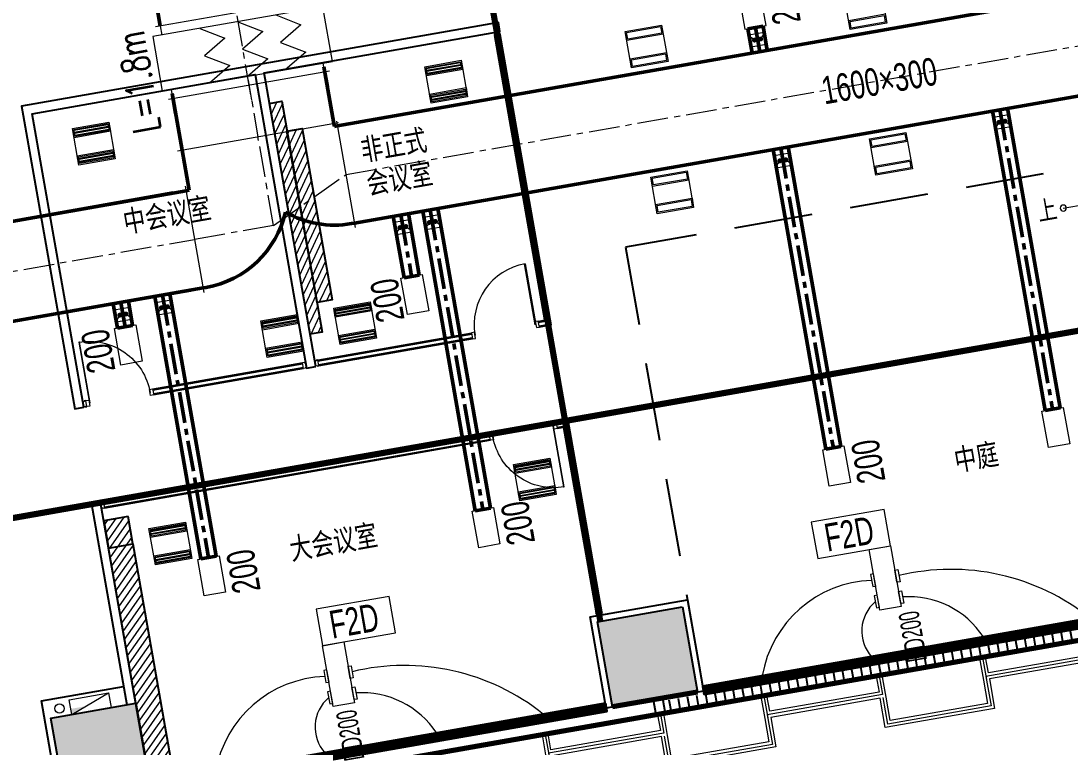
# Model space of a CAD drawing. Extents: x 268762 to 375185, y -23962 to 35476.
# Drawn here: x 344771 to 361780, y -4074 to 7696 of the extents above; entities that cross this region are included whole.
import ezdxf
from ezdxf.enums import TextEntityAlignment as Align

# ---------------------------------------------------------------- set-up
doc = ezdxf.new("R2010")
doc.units = 0
doc.header["$LTSCALE"] = 400
doc.header["$MEASUREMENT"] = 0
for name, pattern in [('A05-307S$0$IMPORT-BP_07_HIDDEN2', [4.7625, 3.175, -1.5875]), ('CENTER', [2, 1.25, -0.25, 0.25, -0.25]), ('DASH', [0.35, 0.25, -0.1])]:
    doc.linetypes.add(name, pattern=pattern)
doc.layers.get('0').update_dxf_attribs({"color": 8})
for name, color, linetype, lineweight in [('A05-307S$0$BP_07__消火栓标注', 8, 'Continuous', 9), ('A05-307S$0$BP_07_A-FLOR-OVHD', 8, 'A05-307S$0$IMPORT-BP_07_HIDDEN2', 25), ('A05-307S$0$BP_07_A-FLOR-STRS', 8, 'Continuous', 13), ('A05-307S$0$BP_07_A-PATT-WALL', 8, 'Continuous', 13), ('A05-307S$0$BP_07_A-STRU-COLS', 8, 'Continuous', 25), ('A05-307S$0$BP_07_A-WALL-FULL', 8, 'Continuous', 70), ('A05-307S$0$BP_07_BP-01$0$A-GLAZ-FULL', 8, 'Continuous', 13), ('A05-307S$0$BP_07_DIM_SYMB', 8, 'Continuous', 9), ('A05-307S$0$FF_07_A-1', 8, 'Continuous', 13), ('A05-307S$0$FF_07_A-HVAC-FIXT', 8, 'Continuous', 35), ('A05-307S$0$FF_07_SHADE80', 8, 'Continuous', 25), ('A05-307S$0$PP_07_A-1', 8, 'Continuous', 13), ('A05-307S$0$PP_07_A-ANNO-RMNA-CH', 8, 'Continuous', 13), ('A05-307S$0$PP_07_A-DOOR', 8, 'Continuous', 13), ('A05-307S$0$PP_07_A-FURN-WKSF', 8, 'Continuous', 25), ('A05-307S$0$PP_07_A-GLAZ-FULL', 8, 'Continuous', 13), ('A05-307S$0$PP_07_A-MLWK-SURF', 8, 'Continuous', 25), ('A05-307S$0$PP_07_A-PATT-MLWK', 8, 'Continuous', 13), ('A05-307S$0$PP_07_A-WALL-BLCK', 8, 'Continuous', 25), ('A05-307S$0$PP_07_A-WALL-FULL', 8, 'Continuous', 70), ('暖通-送风-2D边线', 2, 'Continuous', 50), ('暖通-送风-圆风管中线', 5, 'CENTER', 50), ('暖通-送风-方风管中线', 8, 'CENTER', 15), ('暖通-送风-标注', 3, 'Continuous', 20), ('暖通-送风-法兰', 3, 'Continuous', 20), ('暖通-送风-阀门', 3, 'Continuous', 20)]:
    doc.layers.add(name, color=color, linetype=linetype, lineweight=lineweight)
doc.layers.add('暖通-排风-风口', color=7, linetype='Continuous')
doc.layers.add('防火帆布', color=1, linetype='DASH')
doc.styles.add('A05-307S$0$Standard', font='txt')
doc.styles.add('gpsxw', font='romans.shx', dxfattribs={"width": 0.7, "bigfont": 'hztxt.shx'})
doc.styles.add('NT', font='@hvac.shx', dxfattribs={"width": 0.7, "bigfont": '@hvac1.shx'})
doc.linetypes.add('BATTING', pattern='A,0.0001,-0.1,[134,ltypeshp.shx,S=0.1,R=0,X=-0.1,Y=0],-0.2,[134,ltypeshp.shx,S=0.1,R=180,X=0.1,Y=0],-0.1', length=0.4001)
pattern_1 = [(64.933, (359618.94, -25151.48), (-86.2787, 40.3553), [])]

# ---------------------------------------------------------------- blocks, each defined once
blk = doc.blocks.new('A05-307S$0$A05_307S_dwg_A$C7DC21D1F-2250-Level 1')
at = {"layer": 'A05-307S$0$PP_07_A-DOOR', "color": 0}
for points in [[(-50, -50), (0, -50), (0, 50), (-50, 50)], [(1000, -50), (1050, -50), (1050, 50), (1000, 50)]]:
    blk.add_lwpolyline(points, close=True, dxfattribs=at)
blk.add_lwpolyline([(0, 0), (12, 0), (12, -1000), (0, -1000), (0, 0)], dxfattribs=at)
blk.add_arc((0, 0), 1000, 270, 0, dxfattribs=at)
blk = doc.blocks.new('A05-307S$0$A05_307S_dwg_A$C7DC21D1F-2247-Level 1')
at = {"layer": 'A05-307S$0$PP_07_A-DOOR', "color": 0}
for points in [[(-50, -50), (0, -50), (0, 50), (-50, 50)], [(1000, -50), (1050, -50), (1050, 50), (1000, 50)]]:
    blk.add_lwpolyline(points, close=True, dxfattribs=at)
blk.add_lwpolyline([(0, 0), (12, 0), (12, -1000), (0, -1000), (0, 0)], dxfattribs=at)
blk.add_arc((0, 0), 1000, 270, 0, dxfattribs=at)
blk = doc.blocks.new('A05-307S$0$A05_307S_dwg_A$C03726D9D-2249-Level 1')
at = {"layer": 'A05-307S$0$PP_07_A-GLAZ-FULL', "color": 0}
blk.add_lwpolyline([(-25, -50), (-25, -40), (0, -40), (0, 40), (-25, 40), (-25, 50), (-50, 50), (-50, -50)], close=True, dxfattribs=at)
blk = doc.blocks.new('A05-307S$0$A05_307S_dwg_A$C03726D9D-2248-Level 1')
at = {"layer": 'A05-307S$0$PP_07_A-GLAZ-FULL', "color": 0}
blk.add_lwpolyline([(-25, -50), (-25, -40), (0, -40), (0, 40), (-25, 40), (-25, 50), (-50, 50), (-50, -50)], close=True, dxfattribs=at)
blk = doc.blocks.new('A05-307S$0$A05_307S_dwg_A$C4D9D1A9A-2140-Level 1')
at = {"layer": 'A05-307S$0$BP_07_A-FLOR-STRS'}
for points in [[(43, 0), (159, 281), (86, 311), (-43, 0)], [(86, -311), (159, -281), (43, 0), (-43, 0)]]:
    blk.add_hatch(color=0, dxfattribs=at).paths.add_polyline_path(points, flags=0)
at = {"layer": 'A05-307S$0$BP_07_A-FLOR-STRS', "color": 0}
for p, q in [((86, 311), (-43, 0)), ((-43, 0), (86, 311)), ((43, 0), (159, 281)), ((159, 281), (43, 0)), ((159, 281), (86, 311)), ((-43, 0), (43, 0)), ((-43, 0), (86, -311)), ((43, 0), (-43, 0)), ((86, -311), (-43, 0)), ((1298, 0), (0, 0)), ((159, -281), (43, 0)), ((43, 0), (86, -311)), ((86, -311), (159, -281)), ((159, -281), (86, -311))]:
    blk.add_line(p, q, dxfattribs=at)
blk.add_circle((1298, 0), 50, dxfattribs=at)
blk = doc.blocks.new('A05-307S$0$A05_307S_dwg_GPS_xf_消火栓单平-2240-Level 1')
at = {"layer": 'A05-307S$0$BP_07__消火栓标注'}
blk.add_hatch(color=0, dxfattribs=at).paths.add_polyline_path([(-325, -240), (-81, -150), (-325, -150)], flags=0)
at = {"layer": 'A05-307S$0$BP_07__消火栓标注', "color": 0}
blk.add_lwpolyline([(-325, -240), (-325, 0), (325, 0), (325, -240), (-325, -240), (325, 0)], dxfattribs=at)
blk = doc.blocks.new('A05-307S$0$A05_307S_dwg_HVAC-plan-V9-Level 1')
at = {"layer": 'A05-307S$0$FF_07_A-1'}
h = blk.add_hatch(dxfattribs=at)
h.set_pattern_fill('FP_22', color=0, style=0, pattern_type=2)
h.set_pattern_definition([(180, (51437.475, 6017.17), (-6e-15, -47.625), []), (180, (51421.6, 6033.046), (-6e-15, -47.625), [])])
h.paths.add_polyline_path([(20, 470), (580, 470), (580, 580), (20, 580)], flags=0)
h = blk.add_hatch(dxfattribs=at)
h.set_pattern_fill('FP_23', color=0, style=0, pattern_type=2)
h.set_pattern_definition([(180, (51887.475, 6017.17), (-6e-15, -47.625), []), (180, (51871.6, 6033.046), (-6e-15, -47.625), [])])
h.paths.add_polyline_path([(20, 20), (580, 20), (580, 130), (20, 130)], flags=0)
at = {"layer": 'A05-307S$0$FF_07_A-1', "color": 0}
for points in [[(0, 450), (0, 600), (600, 600), (600, 450)], [(0, 600), (600, 600), (600, 0), (0, 0), (0, 150), (600, 150), (600, 0), (0, 0)], [(20, 470), (20, 580), (580, 580), (580, 470)], [(20, 20), (20, 130), (580, 130), (580, 20)]]:
    blk.add_lwpolyline(points, close=True, dxfattribs=at)
blk = doc.blocks.new('A05-307S$0$A05_307S_dwg_HVAC-plan-V8-Level 1')
at = {"layer": 'A05-307S$0$FF_07_A-1', "color": 0}
for points in [[(0, 450), (0, 600), (600, 600), (600, 450)], [(0, 600), (600, 600), (600, 0), (0, 0), (0, 150), (600, 150), (600, 0), (0, 0)], [(20, 470), (20, 580), (580, 580), (580, 470)], [(20, 20), (20, 130), (580, 130), (580, 20)]]:
    blk.add_lwpolyline(points, close=True, dxfattribs=at)
blk = doc.blocks.new('VAV变风量末端（吊顶式）')
at = {"layer": '暖通-送风-阀门'}
for points in [[(-88657, 254017), (-87657, 254017), (-87657, 253667), (-88657, 253667)], [(-88257, 254067), (-88057, 254067), (-88057, 254017), (-88257, 254017)], [(-87907, 254067), (-87707, 254067), (-87707, 254017), (-87907, 254017)], [(-88257, 253617), (-88057, 253617), (-88057, 253667), (-88257, 253667)], [(-87907, 253617), (-87707, 253617), (-87707, 253667), (-87907, 253667)]]:
    blk.add_lwpolyline(points, close=True, dxfattribs=at)
blk = doc.blocks.new('FK3_H')
for p, q in [((0.5, 0.5), (-0.5, 0.5)), ((-0.5, 0.5), (-0.5, -0.5)), ((0.5, -0.5), (0.5, 0.5)), ((0.5, 0.25), (-0.5, 0.25)), ((0.5, 0), (-0.5, 0)), ((0.5, -0.25), (-0.5, -0.25)), ((-0.5, -0.5), (0.5, -0.5))]:
    blk.add_line(p, q)
blk = doc.blocks.new('*U141', base_point=(67653, 24635))
at = {"layer": '暖通-送风-法兰'}
for p, q in [((67778, 24735), (67528, 24735)), ((67778, 24535), (67528, 24535))]:
    blk.add_line(p, q, dxfattribs=at)
at = {"layer": '暖通-送风-阀门'}
for p, q in [((67528, 24735), (67528, 24535)), ((67659, 24691), (67546, 24578)), ((67646, 24691), (67759, 24578)), ((67778, 24735), (67778, 24535))]:
    blk.add_line(p, q, dxfattribs=at)
at = {"layer": '暖通-送风-阀门', "const_width": 40}
for points in [[(67583, 24635, 1), (67623, 24635, 1)], [(67683, 24635, 1), (67723, 24635, 1)]]:
    blk.add_lwpolyline(points, format="xyb", close=True, dxfattribs=at)
blk = doc.blocks.new('*U161', base_point=(394190, 361215))
at = {"layer": '暖通-送风-阀门'}
for p, q in [((395391, 362036), (392781, 361577)), ((395317, 362023), (395343, 361875)), ((395491, 361901), (392733, 361416)), ((395647, 361014), (395491, 361901)), ((394112, 361658), (394520, 361502)), ((394728, 361767), (395136, 361610)), ((392855, 361590), (392881, 361442)), ((393497, 361550), (393905, 361394)), ((394520, 361502), (394190, 361215)), ((395136, 361610), (394806, 361323)), ((392733, 361416), (392889, 360530)), ((393905, 361394), (393574, 361107)), ((394806, 361323), (395214, 361167)), ((393574, 361107), (393983, 360950)), ((394190, 361215), (394598, 361059)), ((395214, 361167), (394883, 360880)), ((392889, 360530), (395647, 361014)), ((393983, 360950), (393652, 360664)), ((394598, 361059), (394268, 360772)), ((395525, 360841), (395499, 360988)), ((395599, 360854), (392989, 360395)), ((393063, 360408), (393037, 360556))]:
    blk.add_line(p, q, dxfattribs=at)
blk = doc.blocks.new('*U162')
at = {"layer": '暖通-送风-2D边线', "extrusion": (-1e-16, 0, -1)}
for p, q in [((-1250, 800), (-1250, 1461)), ((1250, 1411), (1250, 1461)), ((1250, 1411), (1300, 1411)), ((-1250, 800), (-1300, 800)), ((1250, -189), (1300, -189)), ((-1250, -800), (-1300, -800))]:
    blk.add_line(p, q, dxfattribs=at)
for centre, start, end in [((1250, 800), 202.7392, 270), ((-1250, 1411), 270, 309.8087)]:
    blk.add_arc(centre, 1600, start, end, dxfattribs=at)
at = {"layer": '暖通-送风-法兰', "extrusion": (-1e-16, 0, -1)}
for points in [[(1325, 1461), (-1325, 1461)], [(-1300, -264), (-1300, 1486)], [(1300, 875), (1300, -875)]]:
    blk.add_lwpolyline(points, dxfattribs=at)

msp = doc.modelspace()

# ---------------------------------------------------------------- hatches: boundary and pattern name
at = {"layer": 'A05-307S$0$BP_07_A-PATT-WALL'}
h = msp.add_hatch(color=8, dxfattribs=at)
h.paths.add_polyline_path([(372089, -310), (373468, -68), (373455, 6), (372076, -236)])
h.paths.add_polyline_path([(354360, -3425), (355739, -3183), (355497, -1804), (354118, -2046)])
h.paths.add_polyline_path([(364603, -1625), (364590, -1551), (363212, -1794), (363225, -1868)])
h.paths.add_polyline_path([(345496, -4983), (346875, -4741), (346633, -3362), (345254, -3604), (345496, -4983)])
h.paths.add_polyline_path([(336632, -6541), (338011, -6298), (337769, -4919), (336390, -5162), (336632, -6541)])
h.paths.add_polyline_path([(310039, -11214), (311418, -10971), (311141, -9396), (309763, -9638)])
h.paths.add_polyline_path([(327768, -8098), (329147, -7856), (328904, -6477), (327526, -6719), (327644, -7395)])
h.paths.add_polyline_path([(320283, -9414), (320006, -7838), (318627, -8080), (318904, -9656), (319568, -9539)])
h.paths.add_polyline_path([(301175, -12771), (302554, -12529), (302277, -10953), (300898, -11196), (301175, -12771)])
h.paths.add_polyline_path([(283447, -15887), (284826, -15644), (284549, -14069), (283170, -14311), (283446, -15881)])
h.paths.add_polyline_path([(292311, -14329), (293690, -14087), (293413, -12511), (292034, -12753)])
h.paths.add_polyline_path([(291414, -1135), (291397, -1037), (290880, -1128), (290585, 547), (290388, 512), (290683, -1162), (290018, -1279), (290035, -1378)])
h.paths.add_polyline_path([(281219, -2927), (282550, -2693), (282238, -920), (280859, -1162), (281171, -2935)])
h.paths.add_polyline_path([(371192, 12884), (370880, 14657), (369501, 14415), (369813, 12642)])
h.paths.add_polyline_path([(360949, 11084), (362327, 11326), (362016, 13099), (360637, 12857), (360673, 12651)])
h.paths.add_polyline_path([(280508, 8929), (280196, 10702), (278817, 10460), (279129, 8687), (279177, 8695)])
h.paths.add_polyline_path([(367770, 24264), (369149, 24506), (368838, 26279), (367459, 26036), (367765, 24293)])
h.paths.add_polyline_path([(358889, 22804), (360268, 23047), (359991, 24623), (358612, 24380)])
h.paths.add_polyline_path([(288640, 10460), (288837, 10494), (288543, 12169), (288346, 12134), (288604, 10668)])
at = {"layer": 'A05-307S$0$FF_07_SHADE80'}
h = msp.add_hatch(dxfattribs=at)
h.set_pattern_fill('FP_30', color=8, style=0, pattern_type=2)
h.set_pattern_definition([(99.967, (349322.23, -4056.75), (-147.7361, -25.9622), [])])
h.paths.add_polyline_path([(355216, -3529), (374496, -141), (374461, 56), (355182, -3332), (355203, -3452)], flags=0)
at = {"layer": 'A05-307S$0$PP_07_A-PATT-MLWK'}
h = msp.add_hatch(dxfattribs=at)
h.set_pattern_fill('FP_12', color=8, style=0, pattern_type=2)
h.set_pattern_definition(pattern_1)
h.paths.add_polyline_path([(349460, 2617), (349657, 2651), (348999, 6395), (348802, 6360), (349299, 3531)], flags=0)
h = msp.add_hatch(dxfattribs=at)
h.set_pattern_fill('FP_12', color=8, style=0, pattern_type=2)
h.set_pattern_definition(pattern_1)
h.paths.add_polyline_path([(349818, 3178), (349330, 5955), (349084, 5912), (349572, 3134)], flags=0)
h = msp.add_hatch(dxfattribs=at)
h.set_pattern_fill('FP_9', color=8, style=0, pattern_type=2)
h.set_pattern_definition([(54.967, (368311.66, 31006.01), (-77.99275, 54.67808), [])])
h.paths.add_polyline_path([(346888, -4738), (347269, -4671), (346507, -338), (346114, -407), (346875, -4741)], flags=0)

# ---------------------------------------------------------------- linework, layer by layer
at = {"layer": 'A05-307S$0$BP_07__消火栓标注', "color": 8}
msp.add_circle((345396, -3450), 75, dxfattribs=at)
at = {"layer": 'A05-307S$0$BP_07_A-FLOR-OVHD', "color": 8}
msp.add_lwpolyline([(372034, -573), (370727, 6863), (354574, 4027), (355881, -3412)], dxfattribs=at)
at = {"layer": 'A05-307S$0$BP_07_A-STRU-COLS', "color": 8}
for points in [[(355497, -1804), (355739, -3183), (354360, -3425), (354118, -2046)], [(346633, -3362), (346875, -4741), (345496, -4983), (345254, -3604)]]:
    msp.add_lwpolyline(points, close=True, dxfattribs=at)
at = {"layer": 'A05-307S$0$BP_07_A-WALL-FULL', "color": 8}
msp.add_line((355739, -3183), (354360, -3425), dxfattribs=at)
msp.add_lwpolyline([(281534, 16391), (362488, 30617), (369377, 27252), (369397, 27139), (369791, 27208), (374594, -123), (280634, -16635), (275831, 10696), (276225, 10766), (276205, 10879)], close=True, dxfattribs=at)
at = {"layer": 'A05-307S$0$BP_07_BP-01$0$A-GLAZ-FULL', "color": 8}
for p, q in [((360362, -2624), (360425, -2979)), ((356817, -3247), (356879, -3602)), ((353271, -3871), (353333, -4225))]:
    msp.add_line(p, q, dxfattribs=at)
for points in [[(367649, -2203), (365876, -2514), (365792, -2036), (364020, -2348), (364104, -2826), (362331, -3137), (362247, -2659), (360474, -2971), (360558, -3449), (358785, -3760), (358701, -3282), (356928, -3594), (357012, -4072), (355239, -4383), (355155, -3905), (353383, -4217), (353467, -4695), (351694, -5006), (351610, -4528), (349837, -4840), (349921, -5318)], [(362234, -2296), (362287, -2601), (360416, -2930), (360500, -3408), (358826, -3702), (358750, -3274)], [(362283, -2287), (362184, -2304), (362229, -2561), (360457, -2872), (360412, -2616), (360313, -2633)], [(360313, -2633), (360375, -2988), (360442, -3368)], [(358688, -2919), (358742, -3224), (356870, -3553), (356954, -4031), (355280, -4325), (355205, -3897)], [(358737, -2910), (358639, -2927), (358684, -3184), (356911, -3495), (356866, -3239), (356767, -3256)], [(360442, -3368), (358866, -3644), (358800, -3265), (358737, -2910)], [(356767, -3256), (356830, -3611), (356896, -3991), (355321, -4268), (355254, -3888), (355192, -3533), (355093, -3550), (355138, -3807), (353365, -4118), (353320, -3862), (353222, -3879), (353284, -4234), (353351, -4614)], [(355142, -3542), (355196, -3847), (353325, -4176), (353409, -4654), (351734, -4948), (351659, -4520)]]:
    msp.add_lwpolyline(points, dxfattribs=at)
at = {"layer": 'A05-307S$0$FF_07_A-HVAC-FIXT', "color": 8}
for p, q in [((363119, -1845), (355831, -3126)), ((363124, -1875), (355836, -3156)), ((363130, -1905), (355841, -3185)), ((354256, -3403), (347262, -4632)), ((354261, -3433), (347267, -4662)), ((354266, -3462), (347272, -4691))]:
    msp.add_line(p, q, dxfattribs=at)
for points in [[(363113, -1811), (355825, -3092), (355846, -3215), (363135, -1934)], [(354250, -3369), (347256, -4598), (347278, -4721), (354271, -3492)]]:
    msp.add_lwpolyline(points, close=True, dxfattribs=at)
at = {"layer": 'A05-307S$0$PP_07_A-1', "color": 8}
for p, q in [((349585, 2193), (352078, 2631)), ((349587, 2182), (352080, 2620)), ((349597, 2126), (352089, 2564)), ((349599, 2115), (352091, 2553)), ((346907, 1723), (349339, 2150)), ((346909, 1711), (349341, 2138)), ((346919, 1656), (349350, 2083)), ((346921, 1644), (349352, 2071)), ((346113, -113), (352367, 986)), ((346115, -125), (352369, 974)), ((346124, -180), (352379, 919)), ((346126, -192), (352381, 907))]:
    msp.add_line(p, q, dxfattribs=at)
for points in [[(353161, 2822), (353269, 2841), (352458, 7460)], [(353163, 2810), (353283, 2831), (352470, 7462)], [(353173, 2755), (353348, 2786), (352525, 7471)], [(353175, 2743), (353362, 2776), (352537, 7474)], [(353450, 1177), (353637, 1210), (354181, -1883)], [(353452, 1165), (353628, 1196), (354169, -1885)], [(353462, 1110), (353582, 1131), (354114, -1895)], [(353464, 1098), (353572, 1117), (354102, -1897)]]:
    msp.add_lwpolyline(points, dxfattribs=at)
at = {"layer": 'A05-307S$0$PP_07_A-FURN-WKSF', "color": 8}
for points in [[(348802, 6360), (348999, 6395), (349657, 2651), (349460, 2617)], [(349084, 5912), (349330, 5955), (349818, 3178), (349572, 3134)]]:
    msp.add_lwpolyline(points, close=True, dxfattribs=at)
at = {"layer": 'A05-307S$0$PP_07_A-GLAZ-FULL', "color": 8}
for p, q in [((349583, 2203), (352076, 2641)), ((349600, 2105), (352093, 2543)), ((346905, 1733), (349337, 2160)), ((346922, 1634), (349354, 2061)), ((346111, -103), (352365, 996)), ((346128, -201), (352382, 898))]:
    msp.add_line(p, q, dxfattribs=at)
for points in [[(353159, 2832), (353258, 2849), (352448, 7458)], [(353177, 2733), (353374, 2768), (352546, 7475)], [(353448, 1186), (353645, 1221), (354191, -1881)], [(353466, 1088), (353564, 1105), (354092, -1899)]]:
    msp.add_lwpolyline(points, dxfattribs=at)
at = {"layer": 'A05-307S$0$PP_07_A-MLWK-SURF', "color": 8}
for points in [[(346507, -338), (346114, -407), (346191, -850), (346585, -781)], [(346191, -850), (346585, -781), (347191, -4228), (346797, -4297)]]:
    msp.add_lwpolyline(points, close=True, dxfattribs=at)
at = {"layer": 'A05-307S$0$PP_07_A-WALL-BLCK', "color": 8}
msp.add_lwpolyline([(354002, -1965), (355578, -1688), (355838, -3166), (354262, -3443)], close=True, dxfattribs=at)
msp.add_lwpolyline([(346063, -4883), (345398, -5000), (345103, -3326), (346433, -3092)], dxfattribs=at)
at = {"layer": 'A05-307S$0$PP_07_A-WALL-FULL', "color": 8, "lineweight": 25}
msp.add_lwpolyline([(349551, 2096), (348715, 6853), (352538, 7525), (352512, 7672), (344780, 6314), (344806, 6166), (345642, 1409), (345790, 1435), (344954, 6192), (348568, 6827), (349403, 2070)], close=True, dxfattribs=at)
for points in [[(346633, -3362), (346062, -112), (345914, -138), (346485, -3388)], [(355025, -3308), (355173, -3282), (355216, -3529), (355068, -3555), (355025, -3308), (355173, -3282), (355216, -3529), (355068, -3555), (355025, -3308)]]:
    msp.add_lwpolyline(points, dxfattribs=at)
at = {"layer": '暖通-送风-2D边线'}
for p, q in [((346343, 11523), (347029, 7616)), ((349903, 5995), (366532, 8918)), ((356556, 7571), (356803, 7614)), ((356626, 7177), (356556, 7571)), ((356872, 7220), (356803, 7614)), ((350180, 4420), (366809, 7342)), ((349684, 6950), (349741, 6627)), ((349684, 6950), (349845, 6036)), ((347222, 6518), (347279, 6194)), ((347222, 6518), (347383, 5603)), ((360522, 6237), (361375, 1380)), ((360768, 6280), (361621, 1423)), ((357212, 5655), (358066, 798)), ((356966, 5612), (357819, 755)), ((297828, -3776), (347448, 4944)), ((297828, -3776), (347241, 4908)), ((351285, 4614), (352138, -243)), ((351531, 4657), (352385, -200)), ((350807, 4530), (350982, 3534)), ((351054, 4573), (351229, 3578)), ((350982, 3534), (351229, 3578)), ((298105, -5351), (347725, 3368)), ((298105, -5351), (347518, 3332)), ((347187, 3274), (347935, -982)), ((346266, 3112), (346336, 2718)), ((346513, 3155), (346582, 2761)), ((346941, 3230), (347688, -1025)), ((346336, 2718), (346582, 2761)), ((361375, 1380), (361621, 1423)), ((357819, 755), (358066, 798)), ((352138, -243), (352385, -200)), ((347688, -1025), (347935, -982))]:
    msp.add_line(p, q, dxfattribs=at)
at = {"layer": '暖通-送风-圆风管中线', "color": 8}
for p, q in [((356749, 7198), (356679, 7592)), ((360645, 6259), (361498, 1402)), ((357089, 5634), (357943, 777)), ((351408, 4635), (352261, -222)), ((350931, 4551), (351105, 3556)), ((347064, 3252), (347812, -1004)), ((346389, 3134), (346459, 2740))]:
    msp.add_line(p, q, dxfattribs=at)
at = {"layer": '暖通-送风-方风管中线'}
for p, q in [((347578, 11718), (348614, 5820)), ((350042, 5208), (366671, 8130)), ((348453, 6734), (348510, 6411)), ((348867, 4381), (348614, 5820)), ((348867, 4381), (350042, 5208)), ((348867, 4381), (347586, 4156)), ((297540, -4638), (347586, 4156))]:
    msp.add_line(p, q, dxfattribs=at)
at = {"layer": '暖通-送风-阀门'}
for points in [[(356852, 7623), (356748, 8214), (356403, 8153), (356507, 7562)], [(351278, 3586), (351382, 2995), (351037, 2935), (350933, 3526)], [(346631, 2770), (346735, 2179), (346390, 2118), (346286, 2709)], [(361671, 1432), (361775, 841), (361430, 780), (361326, 1371)], [(358115, 807), (358219, 216), (357874, 155), (357770, 746)], [(352434, -191), (352538, -782), (352193, -843), (352089, -252)], [(357689, -1020), (358871, -812), (358767, -221), (357585, -429)], [(347984, -973), (348088, -1564), (347743, -1625), (347639, -1034)], [(349662, -2430), (350844, -2223), (350740, -1632), (349558, -1839)]]:
    msp.add_lwpolyline(points, close=True, dxfattribs=at)
at = {"layer": '暖通-送风-阀门', "linetype": 'BATTING'}
for centre, radius, start, end in [((359854, -4795), 3601, 51.2429, 103.6157), ((358625, -3234), 1861, 91.8792, 170.3617), ((359165, -3090), 1453, 33.4511, 93.8564), ((359030, -2195), 626, 130.4628, 221.6641), ((350990, -6353), 3601, 51.2429, 103.6157), ((349761, -4791), 1861, 91.8792, 170.3617), ((350301, -4648), 1453, 33.4511, 93.8564), ((350166, -3752), 626, 130.4628, 221.6641)]:
    msp.add_arc(centre, radius, start, end, dxfattribs=at)
at = {"layer": '防火帆布', "ltscale": 5, "const_width": 100}
for points in [[(354165, -2038), (352148, 9439)], [(345914, -138), (369072, 3932)], [(327289, -3411), (345914, -138)]]:
    msp.add_lwpolyline(points, dxfattribs=at)

# ---------------------------------------------------------------- block references
at = {"color": 3, "rotation": 9.967399037201316}
for name, p in [('A05-307S$0$A05_307S_dwg_HVAC-plan-V8-Level 1', (358218, 7558)), ('A05-307S$0$A05_307S_dwg_HVAC-plan-V8-Level 1', (354672, 6935)), ('A05-307S$0$A05_307S_dwg_HVAC-plan-V9-Level 1', (351422, 6364)), ('A05-307S$0$A05_307S_dwg_HVAC-plan-V9-Level 1', (345709, 5360)), ('A05-307S$0$A05_307S_dwg_HVAC-plan-V8-Level 1', (358633, 5194)), ('A05-307S$0$A05_307S_dwg_HVAC-plan-V8-Level 1', (355087, 4571)), ('A05-307S$0$A05_307S_dwg_HVAC-plan-V9-Level 1', (349946, 2449)), ('A05-307S$0$A05_307S_dwg_HVAC-plan-V9-Level 1', (348764, 2242)), ('A05-307S$0$A05_307S_dwg_HVAC-plan-V9-Level 1', (352860, -85)), ('A05-307S$0$A05_307S_dwg_HVAC-plan-V9-Level 1', (346950, -1123))]:
    msp.add_blockref(name, p, dxfattribs=at)
at = {"rotation": 99.96676279274561}
msp.add_blockref('A05-307S$0$A05_307S_dwg_A$C03726D9D-2248-Level 1', (352488, 7516), dxfattribs=at)
at = {"color": 8, "extrusion": (0, 0, -1), "zscale": -1, "rotation": 350.0332500272774}
msp.add_blockref('A05-307S$0$A05_307S_dwg_A$C4D9D1A9A-2140-Level 1', (-362949, 4887), dxfattribs=at)
at = {"extrusion": (0, 0, -1), "zscale": -0.9999999999999962, "rotation": 260.0332372072804}
msp.add_blockref('A05-307S$0$A05_307S_dwg_A$C03726D9D-2249-Level 1', (-354150, -1939), dxfattribs=at)
at = {"color": 1, "rotation": 9.966749972722557}
msp.add_blockref('A05-307S$0$A05_307S_dwg_GPS_xf_消火栓单平-2240-Level 1', (345872, -3252), dxfattribs=at)
at = {"layer": 'A05-307S$0$PP_07_A-1', "color": 8}
for name, p, rotation in [('A05-307S$0$A05_307S_dwg_A$C7DC21D1F-2247-Level 1', (353119, 2774), 190), ('A05-307S$0$A05_307S_dwg_A$C03726D9D-2248-Level 1', (349543, 2145), 189.9667627927195), ('A05-307S$0$A05_307S_dwg_A$C03726D9D-2248-Level 1', (345781, 1484), 189.9667627927195)]:
    msp.add_blockref(name, p, dxfattribs=dict(at, rotation=rotation))
at = {"layer": 'A05-307S$0$PP_07_A-1', "color": 8, "extrusion": (0, 0, -1)}
for name, p, zscale, rotation in [('A05-307S$0$A05_307S_dwg_A$C7DC21D1F-2250-Level 1', (-345880, 1502), -1.000000000000002, 170.0332372072804), ('A05-307S$0$A05_307S_dwg_A$C03726D9D-2249-Level 1', (-349395, 2119), -1.000000000000007, 170.0332372072283), ('A05-307S$0$A05_307S_dwg_A$C7DC21D1F-2250-Level 1', (-353408, 1129), -0.9999999999999954, 350.0332372072804), ('A05-307S$0$A05_307S_dwg_A$C03726D9D-2249-Level 1', (-346070, -161), -0.9999999999999954, 350.0332372072804)]:
    msp.add_blockref(name, p, dxfattribs=dict(at, zscale=zscale, rotation=rotation))
at = {"layer": '暖通-排风-风口', "color": 8, "xscale": 999.9999999999998, "yscale": 125, "rotation": 9.966749972722557}
for p in [(362119, -2049), (360347, -2361), (358574, -2672), (356801, -2984), (353255, -3607), (351482, -3918)]:
    msp.add_blockref('FK3_H', p, dxfattribs=at)
at = {"layer": '暖通-送风-2D边线', "rotation": 9.966749972722557}
msp.add_blockref('*U162', (348867, 4381), dxfattribs=at)
at = {"layer": '暖通-送风-阀门'}
msp.add_blockref('*U161', (348364, 7241), dxfattribs=at)
for name, p, rotation in [('*U141', (356714, 7395), 189.9667499727225), ('VAV变风量末端（吊顶式）', (124032, -132096), 279.9667499727225), ('VAV变风量末端（吊顶式）', (115168, -133654), 279.9667499727225)]:
    msp.add_blockref(name, p, dxfattribs=dict(at, rotation=rotation))
at = {"layer": '暖通-送风-阀门', "xscale": -1, "rotation": 9.966749970221187}
for p in [(360679, 6062), (357124, 5437), (350965, 4355), (351442, 4438), (347098, 3055), (346424, 2937)]:
    msp.add_blockref('*U141', p, dxfattribs=at)

# ---------------------------------------------------------------- texts
at = {"layer": 'A05-307S$0$BP_07_DIM_SYMB', "color": 8, "insert": (361224, 4758), "char_height": 308, "width": 383.27, "attachment_point": 1, "rotation": 9.9667, "line_spacing_factor": 0.938532, "style": 'A05-307S$0$Standard'}
msp.add_mtext('\\fArial|b0|i0|c134|p34|;\\W.75;上', dxfattribs=at)
at = {"layer": 'A05-307S$0$PP_07_A-ANNO-RMNA-CH', "color": 0, "lineweight": 35, "char_height": 350.42, "attachment_point": 2, "rotation": 9.9667, "line_spacing_factor": 0.938532, "style": 'A05-307S$0$Standard'}
for s, insert, width in [('{\\fSimSun|b0|i0|c134|p2;\\W0.75;非正式会议室}', (350782, 5860), 1345.74), ('{\\fSimSun|b0|i0|c134|p2;\\W0.75;中会议室}', (347107, 4728), 1744.26), ('{\\fSimSun|b0|i0|c134|p2;\\W0.75;中庭}', (360228, 802), 1744.26), ('{\\fSimSun|b0|i0|c134|p2;\\W0.75;大会议室}', (349806, -575), 1744.26)]:
    msp.add_mtext(s, dxfattribs=dict(at, insert=insert, width=width))
at = {"layer": '暖通-送风-标注', "width": 0.7}
for s, rotation, style, p in [('200', 99.9667, 'NT', (357136, 7994)), ('L=1.8m', 99.9667, 'gpsxw', (346680, 6705)), ('1600×300', 9.9667, 'NT', (358689, 6727)), ('200', 99.9667, 'NT', (350710, 3165)), ('200', 99.9667, 'NT', (346022, 2341)), ('200', 99.9667, 'NT', (358508, 554)), ('200', 99.9667, 'NT', (352827, -444)), ('F2D', 9.9667, 'NT', (358199, -614)), ('200', 99.9667, 'NT', (348377, -1226)), ('F2D', 9.9667, 'NT', (350172, -2025))]:
    msp.add_text(s, height=450, rotation=rotation, dxfattribs=dict(at, style=style)).set_placement(p, align=Align.MIDDLE)
at = {"layer": '暖通-送风-阀门', "style": 'NT', "width": 0.6}
for p in [(359230, -2284), (350109, -3886)]:
    msp.add_text('DD200', height=330, rotation=99.9602, dxfattribs=at).set_placement(p, align=Align.MIDDLE)

doc.saveas('drawing.dxf')
